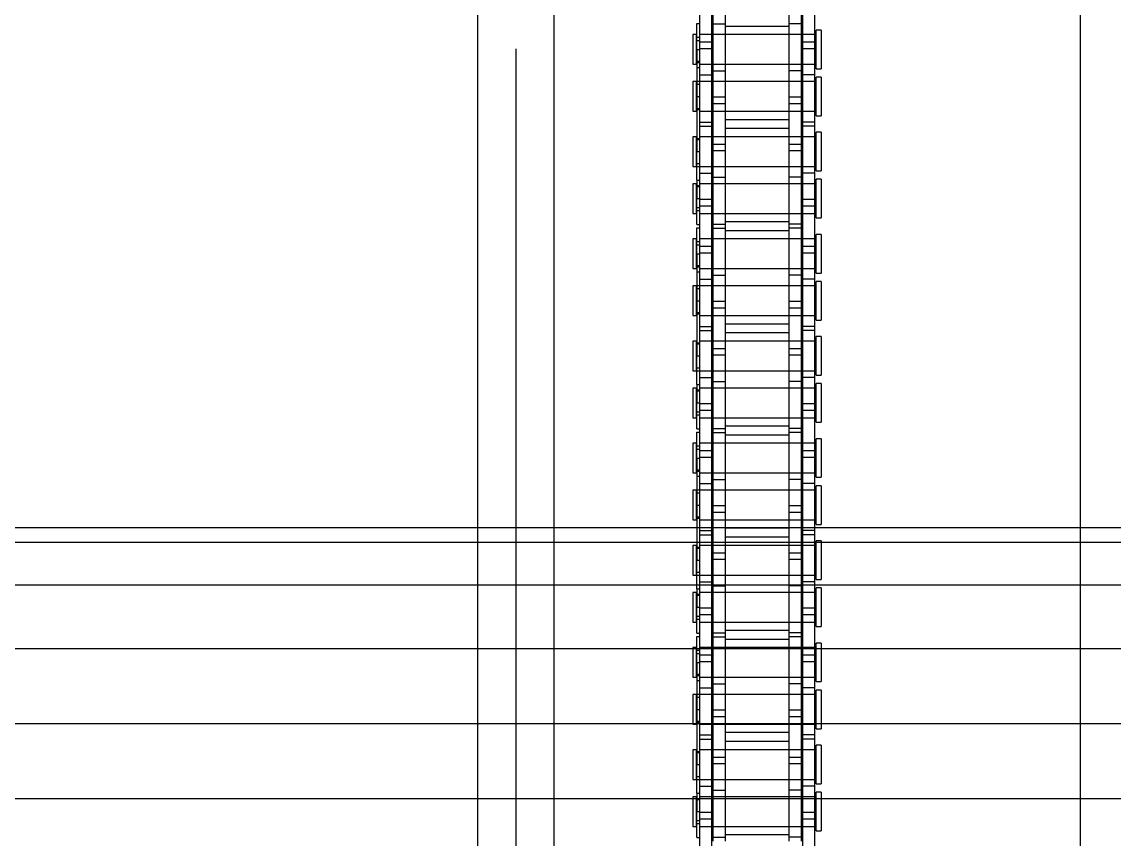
# Model space of a CAD drawing. Header units: metres. Extents: x 0 to 63075, y 0 to 44550.
# Drawn here: x 14043.9 to 14179.8, y 28279.9 to 28381.5 of the extents above; entities that cross this region are included whole.
import ezdxf

# ---------------------------------------------------------------- set-up
doc = ezdxf.new("R2010")
doc.units = ezdxf.units.M
doc.header["$LTSCALE"] = 75
doc.linetypes.add('HIDDEN2', pattern=[4.7625, 3.175, -1.5875])
for name, color, linetype in [('SDM', 7, 'Continuous'), ('SL1', 8, 'Continuous'), ('SL4', 4, 'Continuous'), ('ST1', 7, 'HIDDEN2')]:
    doc.layers.add(name, color=color, linetype=linetype)

# ---------------------------------------------------------------- blocks, each defined once
blk = doc.blocks.new('A$Cf5d57027')
at = {"layer": 'SL1'}
for p, q in [((3160.35, 5815.8), (7497.34, 5815.8)), ((7497.34, 5813.95), (3160.35, 5813.94)), ((7497.34, 5808.66), (3160.35, 5808.65)), ((7497.34, 5800.74), (3160.35, 5800.73)), ((7497.34, 5791.4), (3160.35, 5791.4)), ((7497.34, 5782.07), (3160.35, 5782.06))]:
    blk.add_line(p, q, dxfattribs=at)
blk = doc.blocks.new('A$Ca53c419a')
at = {"layer": 'SL4'}
for p, q in [((2334.74, 495.77), (1009.76, 495.77)), ((1009.76, 486.24), (2334.74, 486.24)), ((1009.76, 420.77), (2334.74, 420.77))]:
    blk.add_line(p, q, dxfattribs=at)
at = {"layer": 'ST1'}
for p, q in [((2334.74, 491), (1009.76, 491)), ((1009.76, 486.24), (2334.74, 486.24)), ((1884.57, 469), (1880.88, 469)), ((1880.88, 469), (1880.88, 468.53)), ((1884.57, 468.53), (1884.57, 469)), ((1890.42, 469), (1886.73, 469)), ((1886.73, 469), (1886.73, 468.53)), ((1890.42, 468.53), (1890.42, 469)), ((1897.27, 469), (1893.58, 469)), ((1893.58, 469), (1893.58, 468.53)), ((1897.27, 468.53), (1897.27, 469)), ((1903.12, 469), (1899.43, 469)), ((1899.43, 469), (1899.43, 468.53)), ((1903.12, 468.53), (1903.12, 469)), ((1909.97, 469), (1906.28, 469)), ((1906.28, 469), (1906.28, 468.53)), ((1909.97, 468.53), (1909.97, 469)), ((1915.82, 469), (1912.13, 469)), ((1912.13, 469), (1912.13, 468.53)), ((1915.82, 468.53), (1915.82, 469)), ((1922.67, 469), (1918.98, 469)), ((1918.98, 469), (1918.98, 468.53)), ((1922.67, 468.53), (1922.67, 469)), ((1928.52, 469), (1924.83, 469)), ((1924.83, 469), (1924.83, 468.53)), ((1928.52, 468.53), (1928.52, 469)), ((1935.37, 469), (1931.68, 469)), ((1931.68, 469), (1931.68, 468.53)), ((1935.37, 468.53), (1935.37, 469)), ((1941.22, 469), (1937.53, 469)), ((1937.53, 469), (1937.53, 468.53)), ((1941.22, 468.53), (1941.22, 469)), ((1948.07, 469), (1944.38, 469)), ((1944.38, 469), (1944.38, 468.53)), ((1948.07, 468.53), (1948.07, 469)), ((1953.92, 469), (1950.23, 469)), ((1950.23, 469), (1950.23, 468.53)), ((1953.92, 468.53), (1953.92, 469)), ((1960.77, 469), (1957.08, 469)), ((1957.08, 469), (1957.08, 468.53)), ((1960.77, 468.53), (1960.77, 469)), ((1966.62, 469), (1962.93, 469)), ((1962.93, 469), (1962.93, 468.53)), ((1966.62, 468.53), (1966.62, 469)), ((1973.47, 469), (1969.78, 469)), ((1969.78, 469), (1969.78, 468.53)), ((1973.47, 468.53), (1973.47, 469)), ((1979.32, 469), (1975.63, 469)), ((1975.63, 469), (1975.63, 468.53)), ((1979.32, 468.53), (1979.32, 469)), ((1881.8, 468.16), (1872.7, 468.16)), ((1879.5, 468.49), (1879.5, 468.16)), ((1879.5, 468.49), (1882.73, 468.49)), ((1880.88, 468.53), (1884.57, 468.53)), ((1880.88, 468.16), (1880.88, 466.64)), ((1880.88, 468.16), (1880.88, 453.66)), ((1881.25, 468.53), (1881.25, 468.16)), ((1881.62, 468.49), (1881.62, 468.16)), ((1882.66, 468.16), (1881.8, 468.16)), ((1881.8, 466.64), (1881.8, 468.16)), ((1891.75, 468.16), (1882.66, 468.16)), ((1882.66, 468.16), (1882.66, 466.64)), ((1882.73, 468.49), (1882.73, 468.16)), ((1885.02, 468.49), (1882.73, 468.49)), ((1884.2, 468.16), (1884.2, 468.53)), ((1884.35, 468.49), (1884.35, 468.16)), ((1884.57, 466.64), (1884.57, 468.16)), ((1884.57, 453.66), (1884.57, 468.16)), ((1885.02, 468.49), (1888.58, 468.49)), ((1885.02, 468.49), (1885.02, 468.16)), ((1885.9, 468.16), (1885.9, 466.64)), ((1886.73, 468.53), (1890.42, 468.53)), ((1886.73, 468.49), (1886.73, 466.64)), ((1886.73, 468.16), (1886.73, 453.66)), ((1887.1, 468.53), (1887.1, 468.16)), ((1888.58, 468.49), (1888.58, 468.16)), ((1901.28, 468.49), (1888.58, 468.49)), ((1890.05, 468.16), (1890.05, 468.53)), ((1890.2, 468.49), (1890.2, 468.16)), ((1890.42, 466.64), (1890.42, 468.16)), ((1890.42, 453.66), (1890.42, 468.16)), ((1891.75, 468.16), (1891.75, 466.64)), ((1898.1, 468.16), (1891.75, 468.16)), ((1892.25, 468.16), (1892.25, 466.64)), ((1893.58, 468.53), (1897.27, 468.53)), ((1893.58, 468.16), (1893.58, 466.64)), ((1893.58, 468.16), (1893.58, 453.66)), ((1893.81, 468.49), (1893.81, 468.16)), ((1893.95, 468.53), (1893.95, 468.16)), ((1895.43, 468.49), (1895.43, 468.16)), ((1896.9, 468.16), (1896.9, 468.53)), ((1897.27, 466.64), (1897.27, 468.49)), ((1897.27, 453.66), (1897.27, 468.16)), ((1898.1, 468.16), (1898.1, 466.64)), ((1907.2, 468.16), (1898.1, 468.16)), ((1898.98, 468.16), (1898.98, 468.49)), ((1899.43, 468.53), (1903.12, 468.53)), ((1899.43, 468.16), (1899.43, 466.64)), ((1899.43, 468.16), (1899.43, 453.66)), ((1899.66, 468.49), (1899.66, 468.16)), ((1899.8, 468.53), (1899.8, 468.16)), ((1901.28, 468.49), (1901.28, 468.16)), ((1901.28, 468.49), (1904.51, 468.49)), ((1901.35, 466.64), (1901.35, 468.16)), ((1902.21, 468.16), (1902.21, 466.64)), ((1902.38, 468.49), (1902.38, 468.16)), ((1902.75, 468.16), (1902.75, 468.53)), ((1903.12, 466.64), (1903.12, 468.16)), ((1903.12, 453.66), (1903.12, 468.16)), ((1904.51, 468.49), (1904.51, 468.16)), ((1904.9, 468.49), (1904.9, 468.16)), ((1904.9, 468.49), (1908.13, 468.49)), ((1906.28, 468.53), (1909.97, 468.53)), ((1906.28, 468.16), (1906.28, 466.64)), ((1906.28, 468.16), (1906.28, 453.66)), ((1906.65, 468.53), (1906.65, 468.16)), ((1907.02, 468.49), (1907.02, 468.16)), ((1908.06, 468.16), (1907.2, 468.16)), ((1907.2, 466.64), (1907.2, 468.16)), ((1917.15, 468.16), (1908.06, 468.16)), ((1908.06, 468.16), (1908.06, 466.64)), ((1908.13, 468.49), (1908.13, 468.16)), ((1910.42, 468.49), (1908.13, 468.49)), ((1909.6, 468.16), (1909.6, 468.53)), ((1909.75, 468.49), (1909.75, 468.16)), ((1909.97, 466.64), (1909.97, 468.16)), ((1909.97, 453.66), (1909.97, 468.16)), ((1910.42, 468.49), (1913.98, 468.49)), ((1910.42, 468.49), (1910.42, 468.16)), ((1911.3, 468.16), (1911.3, 466.64)), ((1912.13, 468.53), (1915.82, 468.53)), ((1912.13, 468.49), (1912.13, 466.64)), ((1912.13, 468.16), (1912.13, 453.66)), ((1912.5, 468.53), (1912.5, 468.16)), ((1913.98, 468.49), (1913.98, 468.16)), ((1926.68, 468.49), (1913.98, 468.49)), ((1915.45, 468.16), (1915.45, 468.53)), ((1915.6, 468.49), (1915.6, 468.16)), ((1915.82, 466.64), (1915.82, 468.16)), ((1915.82, 453.66), (1915.82, 468.16)), ((1917.15, 468.16), (1917.15, 466.64)), ((1923.5, 468.16), (1917.15, 468.16)), ((1917.65, 468.16), (1917.65, 466.64)), ((1918.98, 468.53), (1922.67, 468.53)), ((1918.98, 468.16), (1918.98, 466.64)), ((1918.98, 468.16), (1918.98, 453.66)), ((1919.21, 468.49), (1919.21, 468.16)), ((1919.35, 468.53), (1919.35, 468.16)), ((1920.83, 468.49), (1920.83, 468.16)), ((1922.3, 468.16), (1922.3, 468.53)), ((1922.67, 466.64), (1922.67, 468.49)), ((1922.67, 453.66), (1922.67, 468.16)), ((1923.5, 468.16), (1923.5, 466.64)), ((1932.6, 468.16), (1923.5, 468.16)), ((1924.38, 468.16), (1924.38, 468.49)), ((1924.83, 468.53), (1928.52, 468.53)), ((1924.83, 468.16), (1924.83, 466.64)), ((1924.83, 468.16), (1924.83, 453.66)), ((1925.06, 468.49), (1925.06, 468.16)), ((1925.2, 468.53), (1925.2, 468.16)), ((1926.68, 468.49), (1926.68, 468.16)), ((1926.68, 468.49), (1929.91, 468.49)), ((1926.75, 466.64), (1926.75, 468.16)), ((1927.61, 468.16), (1927.61, 466.64)), ((1927.78, 468.49), (1927.78, 468.16)), ((1928.15, 468.16), (1928.15, 468.53)), ((1928.52, 466.64), (1928.52, 468.16)), ((1928.52, 453.66), (1928.52, 468.16)), ((1929.91, 468.49), (1929.91, 468.16)), ((1930.3, 468.49), (1930.3, 468.16)), ((1930.3, 468.49), (1933.53, 468.49)), ((1931.68, 468.53), (1935.37, 468.53)), ((1931.68, 468.16), (1931.68, 466.64)), ((1931.68, 468.16), (1931.68, 453.66)), ((1932.05, 468.53), (1932.05, 468.16)), ((1932.42, 468.49), (1932.42, 468.16)), ((1933.46, 468.16), (1932.6, 468.16)), ((1932.6, 466.64), (1932.6, 468.16)), ((1942.55, 468.16), (1933.46, 468.16)), ((1933.46, 468.16), (1933.46, 466.64)), ((1933.53, 468.49), (1933.53, 468.16)), ((1935.82, 468.49), (1933.53, 468.49)), ((1935, 468.16), (1935, 468.53)), ((1935.15, 468.49), (1935.15, 468.16)), ((1935.37, 466.64), (1935.37, 468.16)), ((1935.37, 453.66), (1935.37, 468.16)), ((1935.82, 468.49), (1939.38, 468.49)), ((1935.82, 468.49), (1935.82, 468.16)), ((1936.7, 468.16), (1936.7, 466.64)), ((1937.53, 468.53), (1941.22, 468.53)), ((1937.53, 468.49), (1937.53, 466.64)), ((1937.53, 468.16), (1937.53, 453.66)), ((1937.9, 468.53), (1937.9, 468.16)), ((1939.38, 468.49), (1939.38, 468.16)), ((1952.08, 468.49), (1939.38, 468.49)), ((1940.85, 468.16), (1940.85, 468.53)), ((1941, 468.49), (1941, 468.16)), ((1941.22, 466.64), (1941.22, 468.16)), ((1941.22, 453.66), (1941.22, 468.16)), ((1942.55, 468.16), (1942.55, 466.64)), ((1948.9, 468.16), (1942.55, 468.16)), ((1943.05, 468.16), (1943.05, 466.64)), ((1944.38, 468.53), (1948.07, 468.53)), ((1944.38, 468.16), (1944.38, 466.64)), ((1944.38, 468.16), (1944.38, 453.66)), ((1944.61, 468.49), (1944.61, 468.16)), ((1944.75, 468.53), (1944.75, 468.16)), ((1946.23, 468.49), (1946.23, 468.16)), ((1947.7, 468.16), (1947.7, 468.53)), ((1948.07, 466.64), (1948.07, 468.49)), ((1948.07, 453.66), (1948.07, 468.16)), ((1948.9, 468.16), (1948.9, 466.64)), ((1958, 468.16), (1948.9, 468.16)), ((1949.78, 468.16), (1949.78, 468.49)), ((1950.23, 468.53), (1953.92, 468.53)), ((1950.23, 468.16), (1950.23, 466.64)), ((1950.23, 468.16), (1950.23, 453.66)), ((1950.46, 468.49), (1950.46, 468.16)), ((1950.6, 468.53), (1950.6, 468.16)), ((1952.08, 468.49), (1952.08, 468.16)), ((1952.08, 468.49), (1955.31, 468.49)), ((1952.15, 466.64), (1952.15, 468.16)), ((1953.01, 468.16), (1953.01, 466.64)), ((1953.18, 468.49), (1953.18, 468.16)), ((1953.55, 468.16), (1953.55, 468.53)), ((1953.92, 466.64), (1953.92, 468.16)), ((1953.92, 453.66), (1953.92, 468.16)), ((1955.31, 468.49), (1955.31, 468.16)), ((1955.7, 468.49), (1955.7, 468.16)), ((1955.7, 468.49), (1958.93, 468.49)), ((1957.08, 468.53), (1960.77, 468.53)), ((1957.08, 468.16), (1957.08, 466.64)), ((1957.08, 468.16), (1957.08, 453.66)), ((1957.45, 468.53), (1957.45, 468.16)), ((1957.82, 468.49), (1957.82, 468.16)), ((1958.86, 468.16), (1958, 468.16)), ((1958, 466.64), (1958, 468.16)), ((1967.95, 468.16), (1958.86, 468.16)), ((1958.86, 468.16), (1958.86, 466.64)), ((1958.93, 468.49), (1958.93, 468.16)), ((1961.22, 468.49), (1958.93, 468.49)), ((1960.4, 468.16), (1960.4, 468.53)), ((1960.55, 468.49), (1960.55, 468.16)), ((1960.77, 466.64), (1960.77, 468.16)), ((1960.77, 453.66), (1960.77, 468.16)), ((1961.22, 468.49), (1964.78, 468.49)), ((1961.22, 468.49), (1961.22, 468.16)), ((1962.1, 468.16), (1962.1, 466.64)), ((1962.93, 468.53), (1966.62, 468.53)), ((1962.93, 468.49), (1962.93, 466.64)), ((1962.93, 468.16), (1962.93, 453.66)), ((1963.3, 468.53), (1963.3, 468.16)), ((1964.78, 468.49), (1964.78, 468.16)), ((1977.48, 468.49), (1964.78, 468.49)), ((1966.25, 468.16), (1966.25, 468.53)), ((1966.4, 468.49), (1966.4, 468.16)), ((1966.62, 466.64), (1966.62, 468.16)), ((1966.62, 453.66), (1966.62, 468.16)), ((1967.95, 468.16), (1967.95, 466.64)), ((1974.3, 468.16), (1967.95, 468.16)), ((1968.45, 468.16), (1968.45, 466.64)), ((1969.78, 468.53), (1973.47, 468.53)), ((1969.78, 468.16), (1969.78, 466.64)), ((1969.78, 468.16), (1969.78, 453.66)), ((1970.01, 468.49), (1970.01, 468.16)), ((1970.15, 468.53), (1970.15, 468.16)), ((1971.63, 468.49), (1971.63, 468.16)), ((1973.1, 468.16), (1973.1, 468.53)), ((1973.47, 466.64), (1973.47, 468.49)), ((1973.47, 453.66), (1973.47, 468.16)), ((1974.3, 468.16), (1974.3, 466.64)), ((1983.4, 468.16), (1974.3, 468.16)), ((1975.18, 468.16), (1975.18, 468.49)), ((1975.63, 468.53), (1979.32, 468.53)), ((1975.63, 468.16), (1975.63, 466.64)), ((1975.63, 468.16), (1975.63, 453.66)), ((1975.86, 468.49), (1975.86, 468.16)), ((1976, 468.53), (1976, 468.16)), ((1977.48, 468.49), (1977.48, 468.16)), ((1977.48, 468.49), (1980.71, 468.49)), ((1977.55, 466.64), (1977.55, 468.16)), ((1978.41, 468.16), (1978.41, 466.64)), ((1978.58, 468.49), (1978.58, 468.16)), ((1978.95, 468.16), (1978.95, 468.53)), ((1979.32, 466.64), (1979.32, 468.16)), ((1979.32, 453.66), (1979.32, 468.16)), ((1980.71, 468.49), (1980.71, 468.16)), ((1881.8, 466.64), (1872.7, 466.64)), ((1885.4, 466.49), (1879.05, 466.49)), ((1879.55, 466.49), (1879.55, 464.97)), ((1880.88, 466.49), (1880.88, 464.97)), ((1882.66, 466.64), (1881.8, 466.64)), ((1891.75, 466.64), (1882.66, 466.64)), ((1884.57, 464.97), (1884.57, 466.49)), ((1885.4, 466.49), (1885.4, 464.97)), ((1894.5, 466.49), (1885.4, 466.49)), ((1886.73, 466.49), (1886.73, 464.97)), ((1888.65, 464.97), (1888.65, 466.49)), ((1889.51, 466.49), (1889.51, 464.97)), ((1890.42, 464.97), (1890.42, 466.49)), ((1898.1, 466.64), (1891.75, 466.64)), ((1893.58, 466.49), (1893.58, 464.97)), ((1895.36, 466.49), (1894.5, 466.49)), ((1894.5, 464.97), (1894.5, 466.49)), ((1904.45, 466.49), (1895.36, 466.49)), ((1895.36, 466.49), (1895.36, 464.97)), ((1897.27, 464.97), (1897.27, 466.49)), ((1907.2, 466.64), (1898.1, 466.64)), ((1898.6, 466.49), (1898.6, 464.97)), ((1899.43, 466.49), (1899.43, 464.97)), ((1903.12, 464.97), (1903.12, 466.49)), ((1904.45, 466.49), (1904.45, 464.97)), ((1910.8, 466.49), (1904.45, 466.49)), ((1904.95, 466.49), (1904.95, 464.97)), ((1906.28, 466.49), (1906.28, 464.97)), ((1908.06, 466.64), (1907.2, 466.64)), ((1917.15, 466.64), (1908.06, 466.64)), ((1909.97, 464.97), (1909.97, 466.49)), ((1910.8, 466.49), (1910.8, 464.97)), ((1919.9, 466.49), (1910.8, 466.49)), ((1912.13, 466.49), (1912.13, 464.97)), ((1914.05, 464.97), (1914.05, 466.49)), ((1914.91, 466.49), (1914.91, 464.97)), ((1915.82, 464.97), (1915.82, 466.49)), ((1923.5, 466.64), (1917.15, 466.64)), ((1918.98, 466.49), (1918.98, 464.97)), ((1920.76, 466.49), (1919.9, 466.49)), ((1919.9, 464.97), (1919.9, 466.49)), ((1929.85, 466.49), (1920.76, 466.49)), ((1920.76, 466.49), (1920.76, 464.97)), ((1922.67, 464.97), (1922.67, 466.49)), ((1932.6, 466.64), (1923.5, 466.64)), ((1924, 466.49), (1924, 464.97)), ((1924.83, 466.49), (1924.83, 464.97)), ((1928.52, 464.97), (1928.52, 466.49)), ((1929.85, 466.49), (1929.85, 464.97)), ((1936.2, 466.49), (1929.85, 466.49)), ((1930.35, 466.49), (1930.35, 464.97)), ((1931.68, 466.49), (1931.68, 464.97)), ((1933.46, 466.64), (1932.6, 466.64)), ((1942.55, 466.64), (1933.46, 466.64)), ((1935.37, 464.97), (1935.37, 466.49)), ((1936.2, 466.49), (1936.2, 464.97)), ((1945.3, 466.49), (1936.2, 466.49)), ((1937.53, 466.49), (1937.53, 464.97)), ((1939.45, 464.97), (1939.45, 466.49)), ((1940.31, 466.49), (1940.31, 464.97)), ((1941.22, 464.97), (1941.22, 466.49)), ((1948.9, 466.64), (1942.55, 466.64)), ((1944.38, 466.49), (1944.38, 464.97)), ((1946.16, 466.49), (1945.3, 466.49)), ((1945.3, 464.97), (1945.3, 466.49)), ((1955.25, 466.49), (1946.16, 466.49)), ((1946.16, 466.49), (1946.16, 464.97)), ((1948.07, 464.97), (1948.07, 466.49)), ((1958, 466.64), (1948.9, 466.64)), ((1949.4, 466.49), (1949.4, 464.97)), ((1950.23, 466.49), (1950.23, 464.97)), ((1953.92, 464.97), (1953.92, 466.49)), ((1955.25, 466.49), (1955.25, 464.97)), ((1961.6, 466.49), (1955.25, 466.49)), ((1955.75, 466.49), (1955.75, 464.97)), ((1957.08, 466.49), (1957.08, 464.97)), ((1958.86, 466.64), (1958, 466.64)), ((1967.95, 466.64), (1958.86, 466.64)), ((1960.77, 464.97), (1960.77, 466.49)), ((1961.6, 466.49), (1961.6, 464.97)), ((1970.7, 466.49), (1961.6, 466.49)), ((1962.93, 466.49), (1962.93, 464.97)), ((1964.85, 464.97), (1964.85, 466.49)), ((1965.71, 466.49), (1965.71, 464.97)), ((1966.62, 464.97), (1966.62, 466.49)), ((1974.3, 466.64), (1967.95, 466.64)), ((1969.78, 466.49), (1969.78, 464.97)), ((1971.56, 466.49), (1970.7, 466.49)), ((1970.7, 464.97), (1970.7, 466.49)), ((1980.65, 466.49), (1971.56, 466.49)), ((1971.56, 466.49), (1971.56, 464.97)), ((1973.47, 464.97), (1973.47, 466.49)), ((1983.4, 466.64), (1974.3, 466.64)), ((1974.8, 466.49), (1974.8, 464.97)), ((1975.63, 466.49), (1975.63, 464.97)), ((1979.32, 464.97), (1979.32, 466.49)), ((1980.65, 466.49), (1980.65, 464.97)), ((1987, 466.49), (1980.65, 466.49)), ((1885.4, 464.97), (1879.05, 464.97)), ((1879.84, 457.04), (1879.84, 464.97)), ((1880.88, 464.97), (1880.88, 457.04)), ((1884.57, 457.04), (1884.57, 464.97)), ((1884.62, 464.97), (1884.62, 457.04)), ((1894.5, 464.97), (1885.4, 464.97)), ((1886.69, 457.04), (1886.69, 464.97)), ((1886.73, 464.97), (1886.73, 457.04)), ((1890.42, 457.04), (1890.42, 464.97)), ((1891.47, 464.97), (1891.47, 457.04)), ((1892.54, 457.04), (1892.54, 464.97)), ((1893.58, 464.97), (1893.58, 457.04)), ((1895.36, 464.97), (1894.5, 464.97)), ((1904.45, 464.97), (1895.36, 464.97)), ((1897.27, 457.04), (1897.27, 464.97)), ((1897.32, 464.97), (1897.32, 457.04)), ((1899.39, 457.04), (1899.39, 464.97)), ((1899.43, 464.97), (1899.43, 457.04)), ((1903.12, 457.04), (1903.12, 464.97)), ((1904.17, 464.97), (1904.17, 457.04)), ((1910.8, 464.97), (1904.45, 464.97)), ((1905.24, 457.04), (1905.24, 464.97)), ((1906.28, 464.97), (1906.28, 457.04)), ((1909.97, 457.04), (1909.97, 464.97)), ((1910.02, 464.97), (1910.02, 457.04)), ((1919.9, 464.97), (1910.8, 464.97)), ((1912.09, 457.04), (1912.09, 464.97)), ((1912.13, 464.97), (1912.13, 457.04)), ((1915.82, 457.04), (1915.82, 464.97)), ((1916.87, 464.97), (1916.87, 457.04)), ((1917.94, 457.04), (1917.94, 464.97)), ((1918.98, 464.97), (1918.98, 457.04)), ((1920.76, 464.97), (1919.9, 464.97)), ((1929.85, 464.97), (1920.76, 464.97)), ((1922.67, 457.04), (1922.67, 464.97)), ((1922.72, 464.97), (1922.72, 457.04)), ((1924.79, 457.04), (1924.79, 464.97)), ((1924.83, 464.97), (1924.83, 457.04)), ((1928.52, 457.04), (1928.52, 464.97)), ((1929.57, 464.97), (1929.57, 457.04)), ((1936.2, 464.97), (1929.85, 464.97)), ((1930.64, 457.04), (1930.64, 464.97)), ((1931.68, 464.97), (1931.68, 457.04)), ((1935.37, 457.04), (1935.37, 464.97)), ((1935.42, 464.97), (1935.42, 457.04)), ((1945.3, 464.97), (1936.2, 464.97)), ((1937.49, 457.04), (1937.49, 464.97)), ((1937.53, 464.97), (1937.53, 457.04)), ((1941.22, 457.04), (1941.22, 464.97)), ((1942.27, 464.97), (1942.27, 457.04)), ((1943.34, 457.04), (1943.34, 464.97)), ((1944.38, 464.97), (1944.38, 457.04)), ((1946.16, 464.97), (1945.3, 464.97)), ((1955.25, 464.97), (1946.16, 464.97)), ((1948.07, 457.04), (1948.07, 464.97)), ((1948.12, 464.97), (1948.12, 457.04)), ((1950.19, 457.04), (1950.19, 464.97)), ((1950.23, 464.97), (1950.23, 457.04)), ((1953.92, 457.04), (1953.92, 464.97)), ((1954.97, 464.97), (1954.97, 457.04)), ((1961.6, 464.97), (1955.25, 464.97)), ((1956.04, 457.04), (1956.04, 464.97)), ((1957.08, 464.97), (1957.08, 457.04)), ((1960.77, 457.04), (1960.77, 464.97)), ((1960.82, 464.97), (1960.82, 457.04)), ((1970.7, 464.97), (1961.6, 464.97)), ((1962.89, 457.04), (1962.89, 464.97)), ((1962.93, 464.97), (1962.93, 457.04)), ((1966.62, 457.04), (1966.62, 464.97)), ((1967.67, 464.97), (1967.67, 457.04)), ((1968.74, 457.04), (1968.74, 464.97)), ((1969.78, 464.97), (1969.78, 457.04)), ((1971.56, 464.97), (1970.7, 464.97)), ((1980.65, 464.97), (1971.56, 464.97)), ((1973.47, 457.04), (1973.47, 464.97)), ((1973.52, 464.97), (1973.52, 457.04)), ((1975.59, 457.04), (1975.59, 464.97)), ((1975.63, 464.97), (1975.63, 457.04)), ((1979.32, 457.04), (1979.32, 464.97)), ((1980.37, 464.97), (1980.37, 457.04)), ((1987, 464.97), (1980.65, 464.97)), ((1885.4, 457.04), (1879.05, 457.04)), ((1879.55, 455.52), (1879.55, 457.04)), ((1880.88, 457.04), (1880.88, 455.52)), ((1884.57, 455.52), (1884.57, 457.04)), ((1885.4, 455.52), (1885.4, 457.04)), ((1894.5, 457.04), (1885.4, 457.04)), ((1886.73, 457.04), (1886.73, 455.52)), ((1888.65, 455.52), (1888.65, 457.04)), ((1889.51, 457.04), (1889.51, 455.52)), ((1890.42, 455.52), (1890.42, 457.04)), ((1893.58, 457.04), (1893.58, 455.52)), ((1895.36, 457.04), (1894.5, 457.04)), ((1894.5, 455.52), (1894.5, 457.04)), ((1904.45, 457.04), (1895.36, 457.04)), ((1895.36, 457.04), (1895.36, 455.52)), ((1897.27, 455.52), (1897.27, 457.04)), ((1898.6, 455.52), (1898.6, 457.04)), ((1899.43, 457.04), (1899.43, 455.52)), ((1903.12, 455.52), (1903.12, 457.04)), ((1904.45, 455.52), (1904.45, 457.04)), ((1910.8, 457.04), (1904.45, 457.04)), ((1904.95, 455.52), (1904.95, 457.04)), ((1906.28, 457.04), (1906.28, 455.52)), ((1909.97, 455.52), (1909.97, 457.04)), ((1910.8, 455.52), (1910.8, 457.04)), ((1919.9, 457.04), (1910.8, 457.04)), ((1912.13, 457.04), (1912.13, 455.52)), ((1914.05, 455.52), (1914.05, 457.04)), ((1914.91, 457.04), (1914.91, 455.52)), ((1915.82, 455.52), (1915.82, 457.04)), ((1918.98, 457.04), (1918.98, 455.52)), ((1920.76, 457.04), (1919.9, 457.04)), ((1919.9, 455.52), (1919.9, 457.04)), ((1929.85, 457.04), (1920.76, 457.04)), ((1920.76, 457.04), (1920.76, 455.52)), ((1922.67, 455.52), (1922.67, 457.04)), ((1924, 455.52), (1924, 457.04)), ((1924.83, 457.04), (1924.83, 455.52)), ((1928.52, 455.52), (1928.52, 457.04)), ((1929.85, 455.52), (1929.85, 457.04)), ((1936.2, 457.04), (1929.85, 457.04)), ((1930.35, 455.52), (1930.35, 457.04)), ((1931.68, 457.04), (1931.68, 455.52)), ((1935.37, 455.52), (1935.37, 457.04)), ((1936.2, 455.52), (1936.2, 457.04)), ((1945.3, 457.04), (1936.2, 457.04)), ((1937.53, 457.04), (1937.53, 455.52)), ((1939.45, 455.52), (1939.45, 457.04)), ((1940.31, 457.04), (1940.31, 455.52)), ((1941.22, 455.52), (1941.22, 457.04)), ((1944.38, 457.04), (1944.38, 455.52)), ((1946.16, 457.04), (1945.3, 457.04)), ((1945.3, 455.52), (1945.3, 457.04)), ((1955.25, 457.04), (1946.16, 457.04)), ((1946.16, 457.04), (1946.16, 455.52)), ((1948.07, 455.52), (1948.07, 457.04)), ((1949.4, 455.52), (1949.4, 457.04)), ((1950.23, 457.04), (1950.23, 455.52)), ((1953.92, 455.52), (1953.92, 457.04)), ((1955.25, 455.52), (1955.25, 457.04)), ((1961.6, 457.04), (1955.25, 457.04)), ((1955.75, 455.52), (1955.75, 457.04)), ((1957.08, 457.04), (1957.08, 455.52)), ((1960.77, 455.52), (1960.77, 457.04)), ((1961.6, 455.52), (1961.6, 457.04)), ((1970.7, 457.04), (1961.6, 457.04)), ((1962.93, 457.04), (1962.93, 455.52)), ((1964.85, 455.52), (1964.85, 457.04)), ((1965.71, 457.04), (1965.71, 455.52)), ((1966.62, 455.52), (1966.62, 457.04)), ((1969.78, 457.04), (1969.78, 455.52)), ((1971.56, 457.04), (1970.7, 457.04)), ((1970.7, 455.52), (1970.7, 457.04)), ((1980.65, 457.04), (1971.56, 457.04)), ((1971.56, 457.04), (1971.56, 455.52)), ((1973.47, 455.52), (1973.47, 457.04)), ((1974.8, 455.52), (1974.8, 457.04)), ((1975.63, 457.04), (1975.63, 455.52)), ((1979.32, 455.52), (1979.32, 457.04)), ((1980.65, 455.52), (1980.65, 457.04)), ((1987, 457.04), (1980.65, 457.04)), ((1881.8, 455.36), (1872.7, 455.36)), ((1885.4, 455.52), (1879.05, 455.52)), ((1880.88, 455.36), (1880.88, 453.84)), ((1882.66, 455.36), (1881.8, 455.36)), ((1881.8, 453.84), (1881.8, 455.36)), ((1891.75, 455.36), (1882.66, 455.36)), ((1882.66, 455.36), (1882.66, 453.84)), ((1884.57, 453.84), (1884.57, 455.36)), ((1894.5, 455.52), (1885.4, 455.52)), ((1885.9, 453.84), (1885.9, 455.36)), ((1886.73, 455.36), (1886.73, 453.84)), ((1890.42, 453.84), (1890.42, 455.36)), ((1891.75, 453.84), (1891.75, 455.36)), ((1898.1, 455.36), (1891.75, 455.36)), ((1892.25, 453.84), (1892.25, 455.36)), ((1893.58, 455.36), (1893.58, 453.84)), ((1895.36, 455.52), (1894.5, 455.52)), ((1904.45, 455.52), (1895.36, 455.52)), ((1897.27, 453.84), (1897.27, 455.36)), ((1898.1, 453.84), (1898.1, 455.36)), ((1907.2, 455.36), (1898.1, 455.36)), ((1899.43, 455.36), (1899.43, 453.84)), ((1901.35, 453.84), (1901.35, 455.36)), ((1902.21, 455.36), (1902.21, 453.84)), ((1903.12, 453.84), (1903.12, 455.36)), ((1910.8, 455.52), (1904.45, 455.52)), ((1906.28, 455.36), (1906.28, 453.84)), ((1908.06, 455.36), (1907.2, 455.36)), ((1907.2, 453.84), (1907.2, 455.36)), ((1917.15, 455.36), (1908.06, 455.36)), ((1908.06, 455.36), (1908.06, 453.84)), ((1909.97, 453.84), (1909.97, 455.36)), ((1919.9, 455.52), (1910.8, 455.52)), ((1911.3, 453.84), (1911.3, 455.36)), ((1912.13, 455.36), (1912.13, 453.84)), ((1915.82, 453.84), (1915.82, 455.36)), ((1917.15, 453.84), (1917.15, 455.36)), ((1923.5, 455.36), (1917.15, 455.36)), ((1917.65, 453.84), (1917.65, 455.36)), ((1918.98, 455.36), (1918.98, 453.84)), ((1920.76, 455.52), (1919.9, 455.52)), ((1929.85, 455.52), (1920.76, 455.52)), ((1922.67, 453.84), (1922.67, 455.36)), ((1923.5, 453.84), (1923.5, 455.36)), ((1932.6, 455.36), (1923.5, 455.36)), ((1924.83, 455.36), (1924.83, 453.84)), ((1926.75, 453.84), (1926.75, 455.36)), ((1927.61, 455.36), (1927.61, 453.84)), ((1928.52, 453.84), (1928.52, 455.36)), ((1936.2, 455.52), (1929.85, 455.52)), ((1931.68, 455.36), (1931.68, 453.84)), ((1933.46, 455.36), (1932.6, 455.36)), ((1932.6, 453.84), (1932.6, 455.36)), ((1942.55, 455.36), (1933.46, 455.36)), ((1933.46, 455.36), (1933.46, 453.84)), ((1935.37, 453.84), (1935.37, 455.36)), ((1945.3, 455.52), (1936.2, 455.52)), ((1936.7, 453.84), (1936.7, 455.36)), ((1937.53, 455.36), (1937.53, 453.84)), ((1941.22, 453.84), (1941.22, 455.36)), ((1942.55, 453.84), (1942.55, 455.36)), ((1948.9, 455.36), (1942.55, 455.36)), ((1943.05, 453.84), (1943.05, 455.36)), ((1944.38, 455.36), (1944.38, 453.84)), ((1946.16, 455.52), (1945.3, 455.52)), ((1955.25, 455.52), (1946.16, 455.52)), ((1948.07, 453.84), (1948.07, 455.36)), ((1948.9, 453.84), (1948.9, 455.36)), ((1958, 455.36), (1948.9, 455.36)), ((1950.23, 455.36), (1950.23, 453.84)), ((1952.15, 453.84), (1952.15, 455.36)), ((1953.01, 455.36), (1953.01, 453.84)), ((1953.92, 453.84), (1953.92, 455.36)), ((1961.6, 455.52), (1955.25, 455.52)), ((1957.08, 455.36), (1957.08, 453.84)), ((1958.86, 455.36), (1958, 455.36)), ((1958, 453.84), (1958, 455.36)), ((1967.95, 455.36), (1958.86, 455.36)), ((1958.86, 455.36), (1958.86, 453.84)), ((1960.77, 453.84), (1960.77, 455.36)), ((1970.7, 455.52), (1961.6, 455.52)), ((1962.1, 453.84), (1962.1, 455.36)), ((1962.93, 455.36), (1962.93, 453.84)), ((1966.62, 453.84), (1966.62, 455.36)), ((1967.95, 453.84), (1967.95, 455.36)), ((1974.3, 455.36), (1967.95, 455.36)), ((1968.45, 453.84), (1968.45, 455.36)), ((1969.78, 455.36), (1969.78, 453.84)), ((1971.56, 455.52), (1970.7, 455.52)), ((1980.65, 455.52), (1971.56, 455.52)), ((1973.47, 453.84), (1973.47, 455.36)), ((1974.3, 453.84), (1974.3, 455.36)), ((1983.4, 455.36), (1974.3, 455.36)), ((1975.63, 455.36), (1975.63, 453.84)), ((1977.55, 453.84), (1977.55, 455.36)), ((1978.41, 455.36), (1978.41, 453.84)), ((1979.32, 453.84), (1979.32, 455.36)), ((1987, 455.52), (1980.65, 455.52)), ((1881.8, 453.84), (1872.7, 453.84)), ((1882.66, 453.84), (1881.8, 453.84)), ((1891.75, 453.84), (1882.66, 453.84)), ((1898.1, 453.84), (1891.75, 453.84)), ((1907.2, 453.84), (1898.1, 453.84)), ((1908.06, 453.84), (1907.2, 453.84)), ((1917.15, 453.84), (1908.06, 453.84)), ((1923.5, 453.84), (1917.15, 453.84)), ((1932.6, 453.84), (1923.5, 453.84)), ((1933.46, 453.84), (1932.6, 453.84)), ((1942.55, 453.84), (1933.46, 453.84)), ((1948.9, 453.84), (1942.55, 453.84)), ((1958, 453.84), (1948.9, 453.84)), ((1958.86, 453.84), (1958, 453.84)), ((1967.95, 453.84), (1958.86, 453.84)), ((1974.3, 453.84), (1967.95, 453.84)), ((1983.4, 453.84), (1974.3, 453.84)), ((1880.33, 453.66), (1885.13, 453.66)), ((1880.33, 453.66), (1880.33, 453)), ((1885.13, 453), (1880.33, 453)), ((1885.13, 453), (1885.13, 453.66)), ((1886.18, 453.66), (1890.97, 453.66)), ((1886.18, 453.66), (1886.18, 453)), ((1890.97, 453), (1886.18, 453)), ((1890.97, 453), (1890.97, 453.66)), ((1893.03, 453.66), (1897.83, 453.66)), ((1893.03, 453.66), (1893.03, 453)), ((1897.83, 453), (1893.03, 453)), ((1897.83, 453), (1897.83, 453.66)), ((1898.88, 453.66), (1903.67, 453.66)), ((1898.88, 453.66), (1898.88, 453)), ((1903.67, 453), (1898.88, 453)), ((1903.67, 453), (1903.67, 453.66)), ((1905.73, 453.66), (1910.53, 453.66)), ((1905.73, 453.66), (1905.73, 453)), ((1910.53, 453), (1905.73, 453)), ((1910.53, 453), (1910.53, 453.66)), ((1911.58, 453.66), (1916.37, 453.66)), ((1911.58, 453.66), (1911.58, 453)), ((1916.37, 453), (1911.58, 453)), ((1916.37, 453), (1916.37, 453.66)), ((1918.43, 453.66), (1923.23, 453.66)), ((1918.43, 453.66), (1918.43, 453)), ((1923.23, 453), (1918.43, 453)), ((1923.23, 453), (1923.23, 453.66)), ((1924.28, 453.66), (1929.07, 453.66)), ((1924.28, 453.66), (1924.28, 453)), ((1929.07, 453), (1924.28, 453)), ((1929.07, 453), (1929.07, 453.66)), ((1931.13, 453.66), (1935.93, 453.66)), ((1931.13, 453.66), (1931.13, 453)), ((1935.93, 453), (1931.13, 453)), ((1935.93, 453), (1935.93, 453.66)), ((1936.98, 453.66), (1941.77, 453.66)), ((1936.98, 453.66), (1936.98, 453)), ((1941.77, 453), (1936.98, 453)), ((1941.77, 453), (1941.77, 453.66)), ((1943.83, 453.66), (1948.63, 453.66)), ((1943.83, 453.66), (1943.83, 453)), ((1948.63, 453), (1943.83, 453)), ((1948.63, 453), (1948.63, 453.66)), ((1949.68, 453.66), (1954.47, 453.66)), ((1949.68, 453.66), (1949.68, 453)), ((1954.47, 453), (1949.68, 453)), ((1954.47, 453), (1954.47, 453.66)), ((1956.53, 453.66), (1961.33, 453.66)), ((1956.53, 453.66), (1956.53, 453)), ((1961.33, 453), (1956.53, 453)), ((1961.33, 453), (1961.33, 453.66)), ((1962.38, 453.66), (1967.17, 453.66)), ((1962.38, 453.66), (1962.38, 453)), ((1967.17, 453), (1962.38, 453)), ((1967.17, 453), (1967.17, 453.66)), ((1969.23, 453.66), (1974.03, 453.66)), ((1969.23, 453.66), (1969.23, 453)), ((1974.03, 453), (1969.23, 453)), ((1974.03, 453), (1974.03, 453.66)), ((1975.08, 453.66), (1979.87, 453.66)), ((1975.08, 453.66), (1975.08, 453)), ((1979.87, 453), (1975.08, 453)), ((1979.87, 453), (1979.87, 453.66))]:
    blk.add_line(p, q, dxfattribs=at)

msp = doc.modelspace()

# ---------------------------------------------------------------- block references
at = {"layer": 'SDM'}
msp.add_blockref('A$Cf5d57027', (8259.51, 22502.83), dxfattribs=at)
at = {"layer": 'SDM', "rotation": 90}
msp.add_blockref('A$Ca53c419a', (14596.36, 26400.6), dxfattribs=at)

doc.saveas('drawing.dxf')
